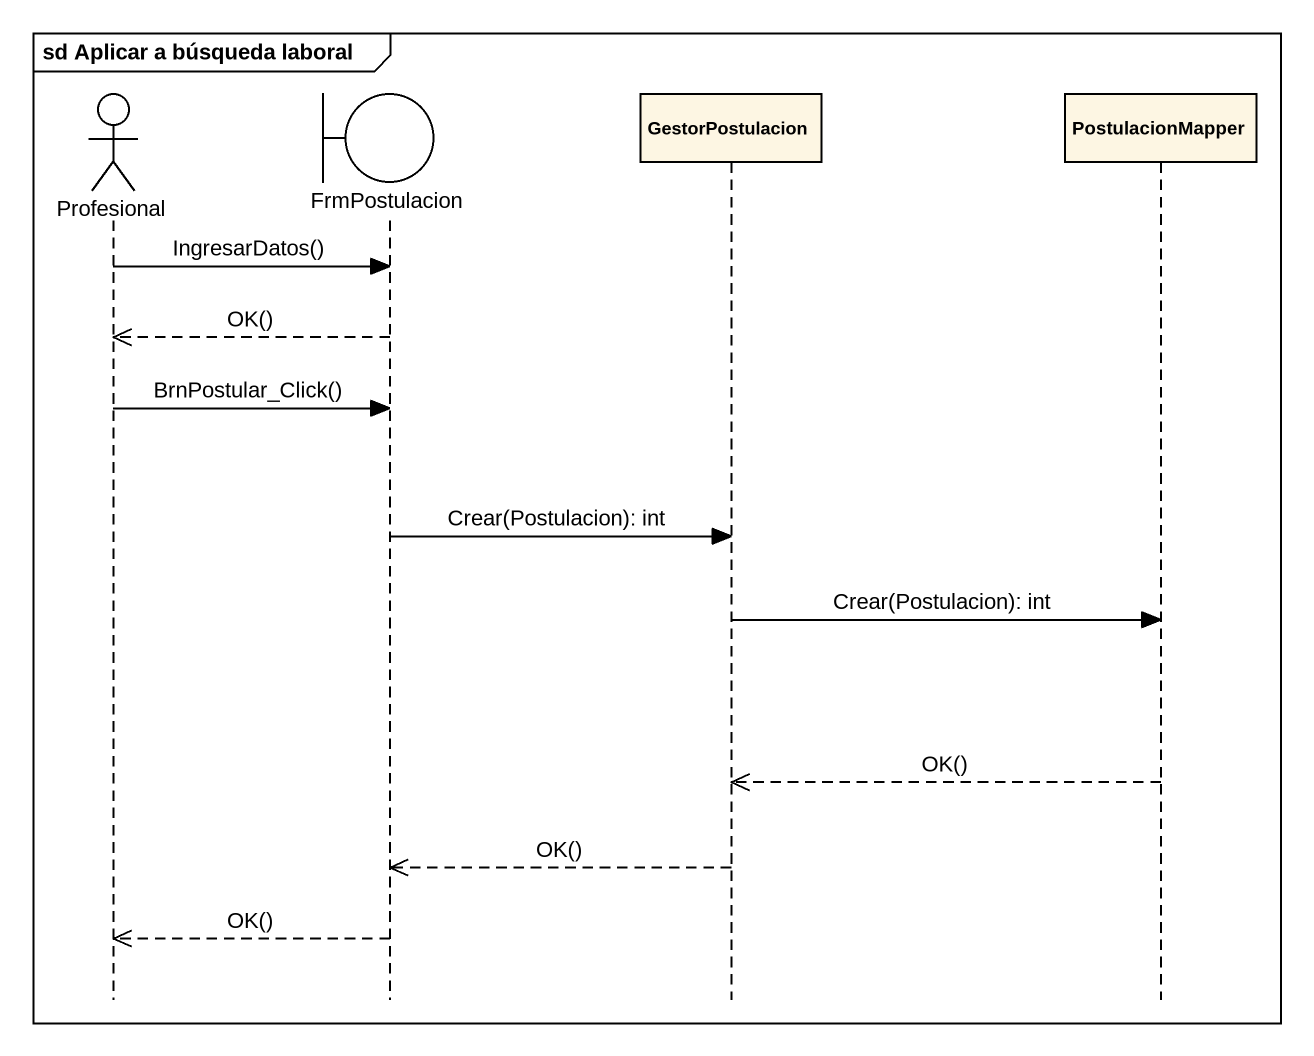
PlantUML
@startuml
mainframe sd Aplicar a búsqueda laboral
hide footbox
actor Profesional
boundary FrmPostulacion
participant GestorPostulacion
participant PostulacionMapper

Profesional -> FrmPostulacion : IngresarDatos()
FrmPostulacion -->> Profesional : OK()
Profesional -> FrmPostulacion : BrnPostular_Click()
FrmPostulacion -> GestorPostulacion : Crear(Postulacion): int
GestorPostulacion -> PostulacionMapper : Crear(Postulacion): int
PostulacionMapper -->> GestorPostulacion : OK()
GestorPostulacion -->> FrmPostulacion : OK()
FrmPostulacion -->> Profesional : OK()
@enduml
